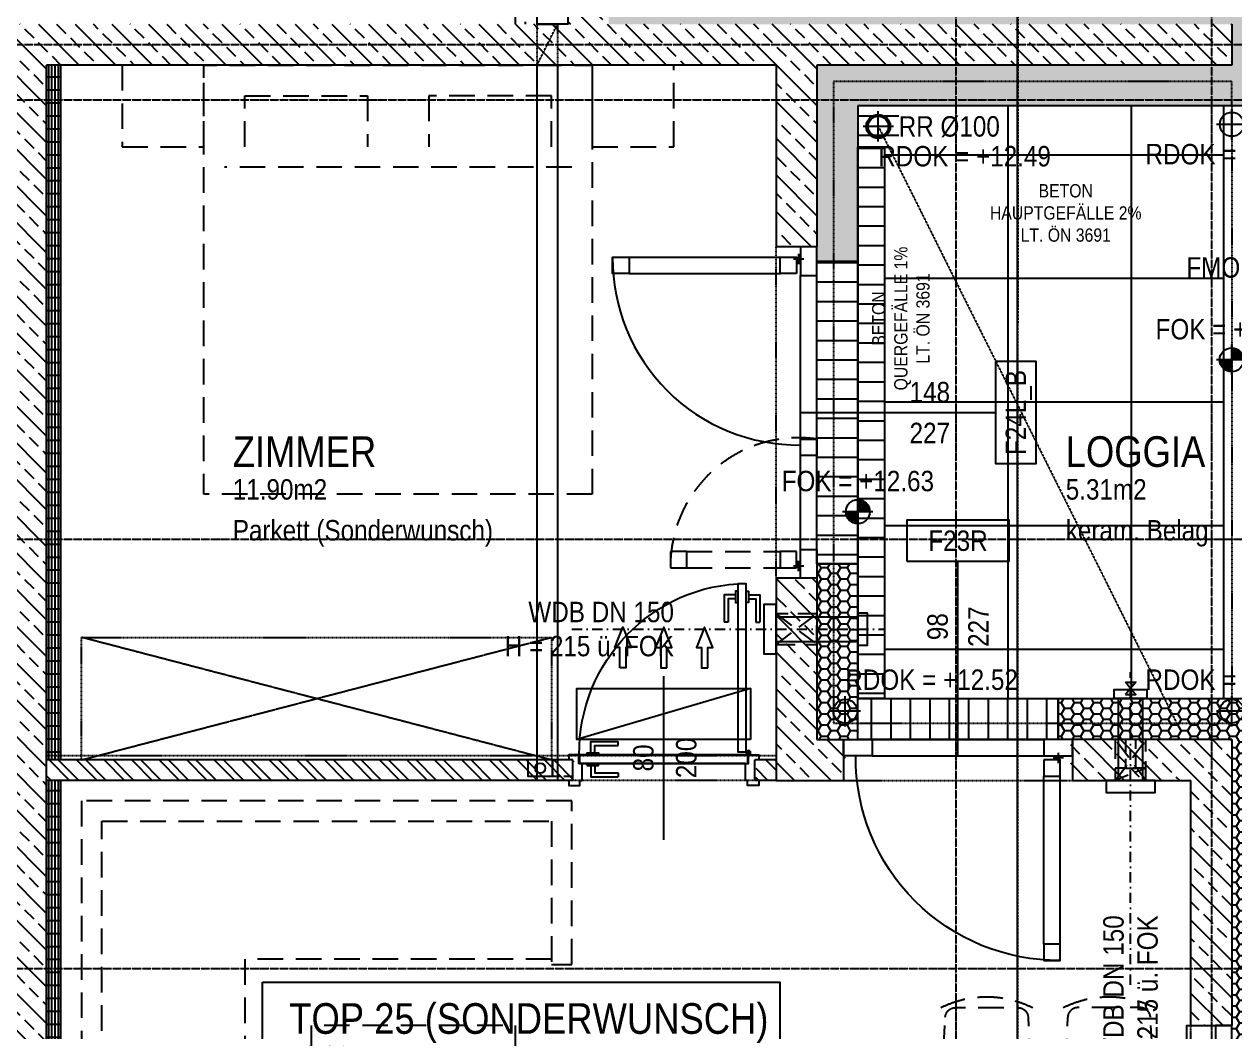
# Model space of a CAD drawing. Header units: millimetres. Extents: x -89828 to -25315, y -35442 to 69272.
# Drawn here: x -34654 to -28730, y 6519 to 11449 of the extents above; entities that cross this region are included whole.
import ezdxf
from ezdxf.enums import TextEntityAlignment as Align

# ---------------------------------------------------------------- set-up
doc = ezdxf.new("R2010")
doc.units = ezdxf.units.MM
doc.linetypes.add('HIDDEN2', pattern=[0.1875, 0.125, -0.0625])
doc.linetypes.add('STRICHPUNKT', pattern=[1, 0.5, -0.25, 0, -0.25])
for name, color, linetype in [('00_HLP---------M0', 6, 'Continuous'), ('01-BFL-G00-L04-M0', 10, 'Continuous'), ('01-HID-G00-L04-ENTWÄSSERUNG', 8, 'HIDDEN2'), ('01-SYM-G00-L04-M0', 8, 'Continuous'), ('01-TXT---------M0', 1, 'Continuous'), ('01-TXT---------PP', 1, 'Continuous'), ('01-TXT-G00-L04-M0', 1, 'Continuous'), ('02-ANS-G00-L04-M0', 8, 'Continuous'), ('02-ANS-G00-L04-Rigol', 8, 'Continuous'), ('02-AXO-G00-L04-M0', 8, 'STRICHPUNKT'), ('02-DIM-G00-L04-ACHSEN', 8, 'Continuous'), ('02-FIL-G00-L04-LILA', 223, 'Continuous'), ('02-FIL-G00-L04-ORANGE', 40, 'Continuous'), ('02-FIL-G00-L04-PLATTENBELAG', 253, 'Continuous'), ('02-FIL-G00-L04-STB', 8, 'Continuous'), ('02-HID-G00-L04-M0', 8, 'HIDDEN2'), ('02-TWA---------M0', 4, 'Continuous'), ('02-TWA-G00-L04-M0', 4, 'Continuous'), ('02-WDA---------M0', 8, 'Continuous'), ('02-WDA-G00-L04-M0', 8, 'Continuous'), ('02-ZWA---------M0', 2, 'Continuous'), ('02-ZWA-G00-L04-M0', 2, 'Continuous'), ('03-ANS-G00-L04-M0', 8, 'Continuous'), ('03-SYM-G00-L04-M0', 8, 'Continuous'), ('04-HLP---------M0', 8, 'HIDDEN2'), ('04-STO---------M0', 1, 'Continuous'), ('04-STO-G00-L04-M0', 1, 'Continuous'), ('04-SYM---------EP', 8, 'Continuous'), ('04-SYM-G00-L04-EP', 8, 'Continuous'), ('04-TXT---------EP', 8, 'Continuous'), ('04-TXT-G00-L04-M0', 8, 'Continuous'), ('04-TXT-G00-L04-POS', 8, 'Continuous'), ('05-STO--------M0', 1, 'Continuous'), ('05-SYM---------M0', 8, 'Continuous'), ('05-SYM--------M0', 8, 'Continuous'), ('05-SYM-G00-L04-M0', 8, 'Continuous'), ('05-TXT---------PP', 8, 'Continuous'), ('05-TXT--------M0', 8, 'Continuous'), ('05-TXT-G00-L04-M0', 8, 'Continuous'), ('07-SAN---------M0', 8, 'Continuous'), ('07-SAN-G00-L04-KLIMA', 8, 'Continuous'), ('07-SAN-G00-L04-M0', 8, 'Continuous'), ('07_MOB-G00-L04-M0', 6, 'HIDDEN2'), ('09-VER-G00-L04-GRUNDSTÜCKSGRENZE', 161, 'Continuous')]:
    doc.layers.add(name, color=color, linetype=linetype)
doc.styles.add('ARIAL', font='arial.ttf', dxfattribs={"width": 0.85})
doc.dimstyles.new('pp chromy&schneider', dxfattribs={"dimscale": 0.005, "dimtxt": 25, "dimasz": 10, "dimexe": 0, "dimexo": 0, "dimgap": 5, "dimtad": 1, "dimdec": 1, "dimlfac": 100, "dimrnd": 0.1, "dimzin": 9, "dimdsep": 46, "dimtxsty": 'ARIAL', "dimblk": 'c&s kote', "dimcen": 0, "dimse1": 1, "dimse2": 1, "dimclrd": 8, "dimclrt": 8, "dimadec": 0, "dimazin": 0, "dimtfac": 0.75, "dimtdec": 1, "dimtix": 1, "dimtmove": 2, "dimatfit": 0, "dimldrblk": 'NONE', "dimfxl": 1, "dimtolj": 1, "dimlwd": -1, "dimarcsym": 0})
pattern_1 = [(135, (-114957.16, -39290.58), (-89.80256, -89.80256), []), (135, (-114957.16, -39200.78), (-89.80256, -89.80256), [63.5, -31.75])]
pattern_2 = [(90, (-114957.161, -39290.578), (-15.875, 4e-13), []), (180, (-114957.16, -39290.58), (-2e-12, -63.5), [])]
pattern_3 = [(180, (42.84, 5709.422), (-47.625, -27.4963), [31.75, -63.5]), (300, (42.84, 5709.422), (47.624994, -27.49631), [31.75, -63.5]), (240, (42.84, 5709.422), (-6e-06, -54.99261), [-63.5, 31.75])]
pattern_4 = [(180, (39517.01, 39037.04), (-4e-08, -95.25), [])]

# ---------------------------------------------------------------- blocks, each defined once
blk = doc.blocks.new('05-TXT')
at = {"layer": '05-TXT--------M0'}
blk.add_line((-0.4, 0), (0.4, 0), dxfattribs=at)
at = {"layer": '05-TXT--------M0', "color": 8, "style": 'ARIAL', "width": 0.85}
blk.add_attdef('BREITE', text='', height=0.1, dxfattribs=at).set_placement((0, 0.05), align=Align.CENTER)
blk.add_attdef('HÖHE', text='', height=0.1, rotation=360, dxfattribs=at).set_placement((0, -0.06), align=Align.TOP_CENTER)
blk = doc.blocks.new('04-TXT')
blk.add_line((0, 0), (0.9529, 0))
at = {"layer": '04-TXT---------EP', "color": 8, "style": 'ARIAL', "width": 0.85}
blk.add_attdef('WIDTH', text='', height=0.1, dxfattribs=at).set_placement((0.6322, 0.05), align=Align.CENTER)
blk.add_attdef('HEIGHT', text='', height=0.1, dxfattribs=at).set_placement((0.6322, -0.05), align=Align.TOP_CENTER)
blk = doc.blocks.new('03-rar')
blk.add_circle((0, 0), 0.05)
at = {"layer": '01-TXT---------M0', "color": 8, "style": 'ARIAL', "width": 0.85}
blk.add_attdef('RR', text='', height=0.1, dxfattribs=at).set_placement((0, 0.1), align=Align.CENTER)
blk = doc.blocks.new('TÜR-80_10er-WAND')
at = {"layer": '00_HLP---------M0'}
for points in [[(-0.3575, 0.027), (-0.3575, 0.083), (-0.2225, 0.083)], [(-0.3375, 0.027), (-0.3375, 0.063), (-0.2225, 0.063)], [(-0.2225, 0.063), (-0.2225, 0.083)], [(0.4, 0.017), (-0.4, 0.017)], [(-0.375, 0.017), (-0.375, 0.027), (-0.32, 0.027), (-0.32, 0.017)], [(-0.375, -0.025), (-0.375, -0.035), (-0.32, -0.035), (-0.32, -0.025)], [(-0.3575, -0.035), (-0.3575, -0.091), (-0.2225, -0.091)], [(-0.3375, -0.035), (-0.3375, -0.071), (-0.2225, -0.071)], [(-0.2225, -0.071), (-0.2225, -0.091)]]:
    blk.add_lwpolyline(points, dxfattribs=at)
blk.add_lwpolyline([(0.4115, -0.025), (-0.4115, -0.025), (-0.4115, -0.025), (-0.4115, 0.017), (0.4115, 0.017)], close=True, dxfattribs=at)
at = {"layer": '02-ZWA---------M0'}
for points in [[(-0.445, 0.1), (-0.445, 0)], [(0.445, 0.1), (0.445, 0)]]:
    blk.add_lwpolyline(points, dxfattribs=at)
at = {"layer": '05-STO--------M0'}
for points in [[(-0.465, 0.1), (-0.465, 0.125), (-0.41, 0.125), (-0.41, 0.1), (-0.4, 0.1), (-0.4, 0.017), (-0.415, 0.017), (-0.415, -0.025), (-0.465, -0.025), (-0.465, 0)], [(0.465, 0.1), (0.465, 0.125), (0.41, 0.125), (0.41, 0.1), (0.4, 0.1), (0.4, 0.017), (0.415, 0.017), (0.415, -0.025), (0.465, -0.025), (0.465, 0)]]:
    blk.add_lwpolyline(points, dxfattribs=at)
at = {"layer": '05-SYM---------M0'}
for points in [[(0.352, -0.8085), (0.296, -0.8085), (0.296, -0.6735)], [(0.316, -0.6735), (0.296, -0.6735)], [(0.352, -0.7885), (0.316, -0.7885), (0.316, -0.6735)], [(0.414, -0.8085), (0.47, -0.8085), (0.47, -0.6735)], [(0.414, -0.7885), (0.45, -0.7885), (0.45, -0.6735)], [(0.45, -0.6735), (0.47, -0.6735)], [(0.362, -0.826), (0.352, -0.826), (0.352, -0.771), (0.362, -0.771)], [(0.404, -0.826), (0.414, -0.826), (0.414, -0.771), (0.404, -0.771)]]:
    blk.add_lwpolyline(points, dxfattribs=at)
at = {"layer": '05-SYM--------M0'}
blk.add_lwpolyline([(0.404, -0.0395), (0.404, -0.8625), (0.404, -0.8625), (0.362, -0.8625), (0.362, -0.0395)], close=True, dxfattribs=at)
for points in [[(0.41, -0.036), (0.42, -0.036)], [(0.415, -0.031), (0.415, -0.041)]]:
    blk.add_lwpolyline(points, dxfattribs=at)
blk.add_circle((0.415, -0.036), 0.01, dxfattribs=at)
blk.add_arc((0.415, -0.036), 0.8282, 176.33088, 266.33088, dxfattribs=at)
blk = doc.blocks.new('01-SQM')
at = {"layer": '01-TXT---------M0', "color": 1, "style": 'ARIAL', "width": 0.85}
blk.add_attdef('ROOM', (0, 0), '', height=0.15, dxfattribs=at)
blk.add_attdef('AREA', text='', height=0.1, dxfattribs=at).set_placement((0, -0.06), align=Align.TOP_LEFT)
at = {"layer": '01-TXT---------PP', "color": 1, "style": 'ARIAL', "width": 0.85}
blk.add_attdef('NR', text='', height=0.15, dxfattribs=at).set_placement((-0.1173, 0), align=Align.RIGHT)
blk.add_attdef('FLOOR', text='', height=0.1, dxfattribs=at).set_placement((0, -0.26), align=Align.TOP_LEFT)
blk = doc.blocks.new('FENSTER_120')
at = {"layer": '02-WDA---------M0'}
for points in [[(-0.06, 0), (-0.06, -0.2)], [(-1.04, 0), (-1.04, -0.2)]]:
    blk.add_lwpolyline(points, dxfattribs=at)
at = {"layer": '04-HLP---------M0', "linetype": 'Continuous'}
for points in [[(-0.13, 1.001), (-0.13, 1.081), (-0.05, 1.081), (-0.05, 1.001)], [(-0.13, 0.1), (-0.13, 0.18), (-0.05, 0.18), (-0.05, 0.1)]]:
    blk.add_lwpolyline(points, close=True, dxfattribs=at)
for points in [[(-0.13, 1.001), (-0.13, 0.18)], [(-0.05, 1.001), (-0.05, 0.18)]]:
    blk.add_lwpolyline(points, dxfattribs=at)
at = {"layer": '04-HLP---------M0'}
for points in [[(-0.034, 0.09), (-0.084, 0.09)], [(-0.059, 0.065), (-0.059, 0.115)]]:
    blk.add_lwpolyline(points, dxfattribs=at)
at = {"layer": '04-HLP---------M0', "linetype": 'Continuous'}
blk.add_arc((-0.059, 0.09), 0.991, 89.53543, 180.51619, dxfattribs=at)
at = {"layer": '04-STO---------M0'}
for points in [[(-1.11, 0), (-0.97, 0), (-0.97, 0.08), (-1.11, 0.08)], [(0.01, 0), (-0.13, 0), (-0.13, 0.08), (0.01, 0.08)]]:
    blk.add_lwpolyline(points, close=True, dxfattribs=at)
at = {"layer": '04-SYM---------EP'}
for p, q in [((-0.97, 0.08), (-0.13, 0.08)), ((-0.97, 0), (-0.13, 0))]:
    blk.add_line(p, q, dxfattribs=at)
blk = doc.blocks.new('Fenster Doppelt 196')
at = {"layer": '02-WDA---------M0'}
for points in [[(-1.55, -0.2), (-1.55, -0.4)], [(-0.07, -0.2), (-0.07, -0.4)]]:
    blk.add_lwpolyline(points, dxfattribs=at)
at = {"layer": '04-HLP---------M0', "linetype": 'Continuous'}
for points in [[(-0.13, 0.72), (-0.13, 0.8), (-0.05, 0.8), (-0.05, 0.72)], [(-0.13, -0.1), (-0.13, -0.02), (-0.05, -0.02), (-0.05, -0.1)]]:
    blk.add_lwpolyline(points, close=True, dxfattribs=at)
for points in [[(-0.13, 0.72), (-0.13, -0.02)], [(-0.05, 0.72), (-0.05, -0.02)]]:
    blk.add_lwpolyline(points, dxfattribs=at)
at = {"layer": '04-HLP---------M0'}
for points in [[(-1.49, 0.4374), (-1.49, 0.5174), (-1.57, 0.5174), (-1.57, 0.4374)], [(-1.49, -0.1), (-1.49, -0.02), (-1.57, -0.02), (-1.57, -0.1)]]:
    blk.add_lwpolyline(points, close=True, dxfattribs=at)
for points in [[(-1.57, 0.4374), (-1.57, -0.02)], [(-1.49, 0.4374), (-1.49, -0.02)], [(-1.586, -0.11), (-1.536, -0.11)], [(-1.561, -0.135), (-1.561, -0.085)], [(-0.034, -0.11), (-0.084, -0.11)], [(-0.059, -0.135), (-0.059, -0.085)]]:
    blk.add_lwpolyline(points, dxfattribs=at)
at = {"layer": '04-HLP---------M0', "linetype": 'Continuous'}
blk.add_arc((-0.059, -0.11), 0.91, 89.53543, 180.51619, dxfattribs=at)
at = {"layer": '04-HLP---------M0'}
blk.add_arc((-1.561, -0.11), 0.6275, 351.75368, 90.82182, dxfattribs=at)
at = {"layer": '04-STO---------M0'}
for points in [[(-1.48, -0.2), (-1.62, -0.2), (-1.62, -0.12), (-1.48, -0.12)], [(-0.94, -0.2), (-1.02, -0.2), (-1.02, -0.12), (-0.94, -0.12)], [(-0.14, -0.2), (0, -0.2), (0, -0.12), (-0.14, -0.12)]]:
    blk.add_lwpolyline(points, close=True, dxfattribs=at)
at = {"layer": '04-SYM---------EP'}
for p, q in [((-1.48, -0.12), (-0.14, -0.12)), ((-1.48, -0.2), (-0.14, -0.2))]:
    blk.add_line(p, q, dxfattribs=at)
blk = doc.blocks.new('01-HK1')
for p, q in [((-0.0005, -0.0742), (-0.0005, 0.0742)), ((0.0737, 0), (-0.0747, 0))]:
    blk.add_line(p, q)
blk.add_circle((-0.0005, 0), 0.0586)
for points in [[(-0.0005, 0.0586), (0.0409, 0.0414), (-0.0005, 0)], [(-0.0005, 0), (0.0581, 0), (0.0409, 0.0414)], [(-0.0591, 0), (-0.0419, -0.0414), (-0.0005, 0)], [(-0.0419, -0.0414), (-0.0005, -0.0586), (-0.0005, 0)]]:
    blk.add_solid(points)
at = {"layer": '01-TXT---------M0', "color": 8, "style": 'ARIAL', "width": 0.85}
blk.add_attdef('HEIGHT', text='', height=0.1, dxfattribs=at).set_placement((0, 0.2), align=Align.TOP_CENTER)
blk = doc.blocks.new('BETT')
for points in [[(0, 0.95), (-0.4, 0.95), (-0.4, 1.35), (0, 1.35)], [(0, -1.35), (-0.4, -1.35), (-0.4, -0.95), (0, -0.95)]]:
    blk.add_lwpolyline(points, close=True)
at = {"flags": 128}
blk.add_lwpolyline([(-2.1, 0.95), (-2.1, -0.95), (0, -0.95), (0, 0.95)], close=True, dxfattribs=at)
for points in [[(-0.5, 0.85), (-0.5, -0.85)], [(-0.4, 0.75), (-0.15, 0.75), (-0.15, 0.15), (-0.4, 0.15)], [(-0.4, -0.75), (-0.15, -0.75), (-0.15, -0.15), (-0.4, -0.15)]]:
    blk.add_lwpolyline(points)
blk = doc.blocks.new('ECKSOFA_SCHMAL')
for points in [[(0.9, 1.7), (0.2, 1.7)], [(0.2, 1.6), (0.2, 1.7)], [(2.4, 0.875), (0.9, 0.875), (0.9, 1.7)]]:
    blk.add_lwpolyline(points)
at = {"flags": 128}
blk.add_lwpolyline([(1.225, 1.2), (1.225, 1.7), (2.225, 1.7), (2.225, 1.2)], close=True, dxfattribs=at)
blk.add_lwpolyline([(0.2, 1.6), (0.2, 1.6), (0.2, 1.6), (0.2, 0.2), (2.4, 0.2), (2.4, 0.9), (2.5, 0.9), (2.5, 0.1), (0.1, 0.1), (0.1, 1.6)], close=True)
blk = doc.blocks.new('möbel_tisch')
at = {"flags": 128}
for points in [[(0.0979, 0.856, -0.39805), (0.1479, 0.9032), (0.4533, 0.9032, -0.39805), (0.5032, 0.856), (0.5226, 0.506, -0.430564), (0.4727, 0.4532), (0.1284, 0.4532, -0.430564), (0.0785, 0.506)], [(1.1021, 0.856, 0.39805), (1.0521, 0.9032), (0.7467, 0.9032, 0.39805), (0.6968, 0.856), (0.6774, 0.506, 0.430564), (0.7273, 0.4532), (1.0716, 0.4532, 0.430564), (1.1215, 0.506)], [(0.0979, -0.856, 0.39805), (0.1479, -0.9032), (0.4533, -0.9032, 0.39805), (0.5032, -0.856), (0.5226, -0.506, 0.430564), (0.4727, -0.4532), (0.1284, -0.4532, 0.430564), (0.0785, -0.506)], [(1.1021, -0.856, -0.39805), (1.0521, -0.9032), (0.7467, -0.9032, -0.39805), (0.6968, -0.856), (0.6774, -0.506, -0.430564), (0.7273, -0.4532), (1.0716, -0.4532, -0.430564), (1.1215, -0.506)]]:
    blk.add_lwpolyline(points, format="xyb", close=True, dxfattribs=at)
blk.add_lwpolyline([(1.2, 0.4), (0, 0.4), (0, -0.4), (1.2, -0.4)], close=True)
for centre, start, end in [((0.3006, 0.4532), 63.43495, 116.56505), ((0.8994, 0.4532), 63.43495, 116.56505), ((0.3006, -0.4532), 243.43495, 296.56505), ((0.8994, -0.4532), 243.43495, 296.56505)]:
    blk.add_arc(centre, 0.5031, start, end)
blk = doc.blocks.new('WANDLÜFER')
at = {"layer": '02-TWA---------M0', "linetype": 'HIDDEN2', "ltscale": 0.75}
for points in [[(0.075, 0), (0.075, -0.2), (-0.075, -0.2), (-0.075, 0), (0.075, 0)], [(-0.075, 0), (0.075, -0.2)], [(0.075, 0), (-0.075, -0.2)]]:
    blk.add_lwpolyline(points, dxfattribs=at)
at = {"layer": '07-SAN---------M0', "linetype": 'STRICHPUNKT', "ltscale": 0.1}
blk.add_lwpolyline([(0, 1), (0, -0.53)], dxfattribs=at)
at = {"layer": '07-SAN---------M0'}
for points in [[(0, 0), (-0.12, 0), (-0.12, 0.06), (0.12, 0.06), (0.12, 0)], [(0.08, -0.4), (-0.08, -0.4), (-0.08, -0.445), (0.08, -0.445)]]:
    blk.add_lwpolyline(points, close=True, dxfattribs=at)
for points in [[(-0.06, 0), (-0.06, -0.4)], [(0.06, 0), (0.06, -0.4)]]:
    blk.add_lwpolyline(points, dxfattribs=at)
blk = doc.blocks.new('c&s kote')
at = {"color": 8}
for p, q in [((0, -2), (0, 2)), ((0, 2), (0, -2)), ((-2, 0), (2, 0)), ((2, 0), (-2, 0))]:
    blk.add_line(p, q, dxfattribs=at)
blk.add_circle((0, 0), 0.5, dxfattribs=at)
blk = doc.blocks.new('*D357')
at = {"layer": '02-DIM-G00-L04-ACHSEN', "color": 8, "transparency": 16777216}
blk.add_arc((-28844.5, 20569.4), 378.3, 0.00757, 89.99243, dxfattribs=at)
at = {"layer": 'Defpoints', "color": 0, "transparency": 16777216}
for p in [(-28844.5, 23033.1), (-28517, 20758.5), (-60133.8, 20569.4), (-26444.5, 20569.4), (-28844.5, -11894.3)]:
    blk.add_point(p, dxfattribs=at)
at = {"layer": '02-DIM-G00-L04-ACHSEN', "color": 8, "transparency": 16777216, "xscale": 0.05, "yscale": 0.05, "zscale": 0.05}
for p, rotation in [((-28844.5, 20947.7), 179.9962131424511), ((-28466.3, 20569.4), 270.0037868588788)]:
    blk.add_blockref('c&s kote', p, dxfattribs=dict(at, rotation=rotation))
at = {"layer": '02-DIM-G00-L04-ACHSEN', "color": 8, "transparency": 16777216, "insert": (-28577, 20836.9), "char_height": 0.125, "attachment_point": 5, "rotation": 315, "style": 'ARIAL'}
blk.add_mtext('\\A1;90.00°', dxfattribs=at)
blk = doc.blocks.new('_None')
blk = doc.blocks.new('*D394')
at = {"layer": '02-DIM-G00-L04-ACHSEN', "color": 8, "transparency": 16777216}
blk.add_arc((-57014.5, -8823.9), 946.5, 179.31551, 269.99697, dxfattribs=at)
at = {"layer": 'Defpoints', "color": 0, "transparency": 16777216}
for p in [(-57014.5, 23033.1), (-60057.2, -8787.4), (-26444.5, -9190.8), (-57838, -9290.6), (-57014.5, -11894.3)]:
    blk.add_point(p, dxfattribs=at)
at = {"layer": '02-DIM-G00-L04-ACHSEN', "color": 8, "transparency": 16777216, "xscale": 0.05, "yscale": 0.05, "zscale": 0.05}
for p, rotation in [((-57961, -8812.6), 89.31399696882043), ((-57014.5, -9770.4), 359.9984866771429)]:
    blk.add_blockref('c&s kote', p, dxfattribs=dict(at, rotation=rotation))
at = {"layer": '02-DIM-G00-L04-ACHSEN', "color": 8, "transparency": 16777216, "insert": (-57687.8, -9489.1), "char_height": 0.125, "attachment_point": 5, "rotation": 314.65624, "style": 'ARIAL'}
blk.add_mtext('\\A1;90.69°', dxfattribs=at)
blk = doc.blocks.new('*D395')
at = {"layer": '02-DIM-G00-L04-ACHSEN', "color": 8, "transparency": 16777216}
blk.add_arc((-28844.5, -9162), 916.3, 270.00313, 359.30936, dxfattribs=at)
at = {"layer": 'Defpoints', "color": 0, "transparency": 16777216}
for p in [(-28844.5, 23033.1), (-60057.2, -8787.4), (-26444.5, -9190.8), (-28389.6, -9957.3), (-28844.5, -11894.3)]:
    blk.add_point(p, dxfattribs=at)
at = {"layer": '02-DIM-G00-L04-ACHSEN', "color": 8, "transparency": 16777216, "xscale": 0.05, "yscale": 0.05, "zscale": 0.05}
for p, rotation in [((-27928.3, -9173), 89.31092035926187), ((-28844.5, -10078.2), 180.001563286988)]:
    blk.add_blockref('c&s kote', p, dxfattribs=dict(at, rotation=rotation))
at = {"layer": '02-DIM-G00-L04-ACHSEN', "color": 8, "transparency": 16777216, "insert": (-28200.6, -9813.7), "char_height": 0.125, "attachment_point": 5, "rotation": 44.65624, "style": 'ARIAL'}
blk.add_mtext('\\A1;89.31°', dxfattribs=at)
blk = doc.blocks.new('türachse&qualität')
at = {"layer": '05-SYM---------M0'}
blk.add_line((-0.4, 0), (-0.4, 0), dxfattribs=at)
at = {"layer": '05-TXT---------PP'}
blk.add_lwpolyline([(-0.5, -0.25), (-0.5, 0.25), (-0.7, 0.25), (-0.7, -0.25)], close=True, dxfattribs=at)
at = {"layer": '05-TXT---------PP', "color": 8, "style": 'ARIAL', "text_generation_flag": 6, "width": 0.85}
blk.add_attdef('POS.NR.', text='', height=0.1, rotation=270, dxfattribs=at).set_placement((-0.6529, -0.0112), align=Align.TOP_CENTER)
blk = doc.blocks.new('01-HK2')
for p, q in [((0, -0.098), (0, 0.098)), ((0.098, 0), (-0.098, 0))]:
    blk.add_line(p, q)
blk.add_circle((0, 0), 0.0773)
at = {"layer": '01-TXT---------M0', "color": 8, "style": 'ARIAL', "width": 0.85}
blk.add_attdef('HEIGHT', text='', height=0.1, rotation=360, dxfattribs=at).set_placement((0, 0.132), align=Align.BOTTOM_CENTER)
blk = doc.blocks.new('07_Kemper-ventil')
at = {"layer": '02-TWA---------M0', "linetype": 'HIDDEN2', "ltscale": 0.5}
for points in [[(-0.075, 0), (-0.075, -0.06), (0.075, -0.06), (0.075, 0), (-0.075, 0)], [(-0.025, -0.06), (-0.025, -0.2), (0.025, -0.2), (0.025, -0.06)]]:
    blk.add_lwpolyline(points, close=True, dxfattribs=at)
blk.add_lwpolyline([(-0.075, -0.06), (0.075, 0)], dxfattribs=at)
at = {"layer": '07-SAN---------M0', "linetype": 'STRICHPUNKT', "ltscale": 0.1}
blk.add_lwpolyline([(0, 0), (0, -0.48)], dxfattribs=at)
at = {"layer": '07-SAN---------M0'}
for points in [[(0.025, -0.42), (-0.025, -0.42), (0, -0.45), (0.025, -0.42)], [(0.025, -0.48), (-0.025, -0.48), (0, -0.45), (0.025, -0.48)]]:
    blk.add_lwpolyline(points, close=True, dxfattribs=at)
blk = doc.blocks.new('KLIMAGERÄT')
for points in [[(-0.425, 0), (0.425, 0), (0.425, -0.25), (-0.425, -0.25), (-0.425, 0)], [(-0.215, -0.35), (-0.215, -0.45), (-0.24, -0.45), (-0.2, -0.55), (-0.2, -0.55), (-0.16, -0.45), (-0.185, -0.45), (-0.185, -0.35), (-0.215, -0.35)], [(-0.015, -0.35), (-0.015, -0.45), (-0.04, -0.45), (0, -0.55), (0, -0.55), (0.04, -0.45), (0.015, -0.45), (0.015, -0.35), (-0.015, -0.35)], [(0.215, -0.35), (0.215, -0.45), (0.24, -0.45), (0.2, -0.55), (0.2, -0.55), (0.16, -0.45), (0.185, -0.45), (0.185, -0.35), (0.215, -0.35)]]:
    blk.add_lwpolyline(points, close=True)
blk.add_lwpolyline([(-0.425, -0.25), (0.425, 0)])
blk = doc.blocks.new('07_Klimasifon')
at = {"layer": '00_HLP---------M0', "linetype": 'HIDDEN2', "ltscale": 0.3}
blk.add_lwpolyline([(0, -0.1), (0.08, -0.1), (0.08, 0), (0, 0)], close=True, dxfattribs=at)
at = {"layer": '07-SAN---------M0'}
blk.add_lwpolyline([(0, -0.22), (0.08, -0.22), (0.08, -0.1), (0, -0.1)], close=True, dxfattribs=at)
blk.add_circle((0.04, -0.16), 0.025, dxfattribs=at)

msp = doc.modelspace()

# ---------------------------------------------------------------- hatches: boundary and pattern name
at = {"layer": '02-ANS-G00-L04-Rigol', "true_color": 0x636466}
h = msp.add_hatch(dxfattribs=at)
h.set_pattern_fill('ANSI31', color=251, scale=30, angle=422.04654128, style=0)
h.set_pattern_definition([(360, (-114957.16, -39290.58), (2e-12, 95.25), [])])
h.paths.add_polyline_path([(-30574.5294, 11049.4223), (-30574.5294, 10849.4223), (-30374.5294, 10849.4223), (-30374.5294, 11049.4223)])
h = msp.add_hatch(dxfattribs=at)
h.set_pattern_fill('ANSI31', color=251, scale=30, angle=422.33899193, style=0)
h.set_pattern_definition(pattern_4)
h.paths.add_polyline_path([(-30444.5294, 8149.4223), (-30574.5294, 8149.4223), (-30574.5294, 10849.4223), (-30444.5294, 10849.4223)])
h = msp.add_hatch(dxfattribs=at)
h.set_pattern_fill('ANSI31', color=251, scale=30, angle=422.33899193, style=0)
h.set_pattern_definition(pattern_4)
h.paths.add_polyline_path([(-30444.5294, 8149.4223), (-30574.5294, 8149.4223), (-30574.5294, 10849.4223), (-30444.5294, 10849.4223)])
h = msp.add_hatch(dxfattribs=at)
h.set_pattern_fill('ANSI31', color=251, scale=30, angle=422.33899193, style=0)
h.set_pattern_definition([(180, (39317.01, 38287.04), (-4e-08, -95.25), [])])
h.paths.add_polyline_path([(-30574.5294, 8809.4223), (-30774.5294, 8809.4223), (-30774.5294, 10289.4223), (-30574.5294, 10289.4223)])
h = msp.add_hatch(dxfattribs=at)
h.set_pattern_fill('ANSI31', color=251, scale=30, angle=512.33899193, style=0)
h.set_pattern_definition([(270, (-59082.15, 78040.96), (95.25, -4e-08), [])])
h.paths.add_polyline_path([(-29594.5294, 8149.4223), (-29594.5294, 7949.4223), (-30574.5294, 7949.4223), (-30574.5294, 8149.4223)])
at = {"layer": '02-FIL-G00-L04-LILA', "true_color": 0x636466}
h = msp.add_hatch(dxfattribs=at)
h.set_pattern_fill('HONEY', color=251, scale=10, angle=107.04654128, style=0)
h.set_pattern_definition([(90, (42.84, 5709.422), (-27.4963, 47.625), [31.75, -63.5]), (210, (42.84, 5709.422), (-27.49631, -47.624994), [31.75, -63.5]), (150, (42.84, 5709.422), (-54.99261, 6e-06), [-63.5, 31.75])])
h.paths.add_polyline_path([(-31394.5294, 11649.4223), (-31394.5294, 11649.3754), (-31594.5294, 11649.4223), (-31594.5294, 12709.4223), (-31794.5294, 12709.4223), (-31794.5294, 12639.4223), (-31794.5294, 11449.4223), (-28744.5294, 11449.4223), (-28744.5294, 11249.4223), (-30774.5294, 11249.4223), (-30774.5294, 10359.4223), (-30774.5294, 10289.4223), (-30574.5294, 10289.4223), (-30574.5294, 11049.4223), (-30444.5294, 11049.4223), (-28544.5294, 11049.4223), (-28544.5294, 11649.4223)])
h = msp.add_hatch(dxfattribs=at)
h.set_pattern_fill('HONEY', color=251, scale=10, angle=197.04654128, style=0)
h.set_pattern_definition(pattern_3)
h.paths.add_polyline_path([(-30774.5294, 8809.4223), (-30774.5294, 8739.4223), (-30774.5294, 7949.4223), (-30644.5294, 7949.4223), (-30574.5294, 7949.4223), (-30574.5294, 8149.4223), (-30574.5294, 8809.4223)])
h = msp.add_hatch(dxfattribs=at)
h.set_pattern_fill('HONEY', color=251, scale=10, angle=197.04654128, style=0)
h.set_pattern_definition(pattern_3)
h.paths.add_polyline_path([(-29594.5294, 8149.4223), (-29594.5294, 7949.4223), (-29524.5294, 7949.4223), (-28744.5294, 7949.4223), (-28744.5294, 6549.4223), (-28744.5294, 6479.4223), (-28544.5294, 6479.4223), (-28544.5294, 8149.4223)])
at = {"layer": '02-FIL-G00-L04-ORANGE', "true_color": 0x636466}
h = msp.add_hatch(dxfattribs=at)
h.set_pattern_fill('CROSS', color=251, scale=10, angle=107.04654128, style=0)
h.set_pattern_definition([(360, (-114957.16, -39290.58), (63.5, 63.5), [31.75, -95.25]), (90, (-114941.286, -39306.45), (-63.5, 63.5), [31.75, -95.25])])
h.paths.add_polyline_path([(-31994.5294, 11674.4223), (-32219.5294, 11674.4223), (-32219.5294, 11449.4223), (-32144.5294, 11449.4223), (-32144.5294, 11599.4223), (-31994.5294, 11599.4223)])
h = msp.add_hatch(dxfattribs=at)
h.set_pattern_fill('GRATE', color=251, scale=20, angle=197.04654128, style=0)
h.set_pattern_definition(pattern_2)
h.paths.add_polyline_path([(-34474.5294, 11249.4223), (-34544.5294, 11249.4223), (-34544.5294, 7849.4223), (-34474.5294, 7849.4223)])
h = msp.add_hatch(dxfattribs=at)
h.set_pattern_fill('ANSI32', color=251, scale=10, angle=197.04654128, style=0)
h.set_pattern_definition([(135, (-114957.16, -39290.58), (-67.35192, -67.35192), []), (135, (-114957.16, -39245.68), (-67.35192, -67.35192), [])])
h.paths.add_polyline_path([(-34544.5294, 7849.4223), (-34544.5294, 7749.4223), (-31964.5294, 7749.4223), (-31964.5294, 7849.4223)])
h = msp.add_hatch(dxfattribs=at)
h.set_pattern_fill('ANSI32', color=251, scale=10, angle=197.04654128, style=0)
h.set_pattern_definition([(135, (-114952.16, -39290.58), (-67.35192, -67.35192), []), (135, (-114952.16, -39245.68), (-67.35192, -67.35192), [])])
h.paths.add_polyline_path([(-30974.5294, 7749.4223), (-30974.5294, 7849.4223), (-31074.5294, 7849.4223), (-31074.5294, 7749.4223)])
h = msp.add_hatch(dxfattribs=at)
h.set_pattern_fill('GRATE', color=251, scale=20, angle=197.04654128, style=0)
h.set_pattern_definition(pattern_2)
h.paths.add_polyline_path([(-34474.5294, 7749.4223), (-34544.5294, 7749.4223), (-34544.5294, 4244.4223), (-34474.5294, 4244.4223)])
at = {"layer": '02-FIL-G00-L04-STB', "true_color": 0x636466}
h = msp.add_hatch(dxfattribs=at)
h.set_pattern_fill('ANSI33', color=251, scale=20, angle=197.04654128, style=0)
h.set_pattern_definition(pattern_1)
h.paths.add_polyline_path([(-34544.5294, 11249.4223), (-30974.5294, 11249.4223), (-30974.5294, 10359.4223), (-30774.5294, 10359.4223), (-30774.5294, 11249.4223), (-28744.5294, 11249.4223), (-28744.5294, 11449.4223), (-31794.5294, 11449.4223), (-31794.5294, 12649.4223), (-31994.5294, 12649.4223), (-31994.5294, 11449.4223), (-34794.5294, 11449.4223), (-34794.5294, 11369.4223), (-34794.5294, 11249.4223), (-34744.5294, 11249.4223), (-34744.5294, 4074.4223), (-34544.5294, 4074.4223)])
h = msp.add_hatch(dxfattribs=at)
h.set_pattern_fill('ANSI33', color=251, scale=20, angle=197.04654128, style=0)
h.set_pattern_definition(pattern_1)
h.paths.add_polyline_path([(-30774.5294, 8739.4223), (-30974.5294, 8739.4223), (-30974.5294, 7749.4223), (-30634.5294, 7749.4223), (-30634.5294, 7949.4223), (-30774.5294, 7949.4223)])
h = msp.add_hatch(dxfattribs=at)
h.set_pattern_fill('ANSI33', color=251, scale=20, angle=197.04654128, style=0)
h.set_pattern_definition(pattern_1)
h.paths.add_polyline_path([(-28744.5294, 7949.4223), (-29534.5294, 7949.4223), (-29534.5294, 7749.4223), (-28944.5294, 7749.4223), (-28944.5294, 6549.4223), (-28744.5294, 6549.4223)])

# ---------------------------------------------------------------- linework, layer by layer
at = {"layer": '01-BFL-G00-L04-M0', "color": 251, "linetype": 'HIDDEN2', "ltscale": 3, "true_color": 0x636466}
msp.add_lwpolyline([(-29494.2214, 54209.7417), (-29604.2077, 39059.9215), (-29791.1835, 21069.9026), (-29794.5334, -9443.9018), (-29787.122, -15508.9929)], dxfattribs=at)
at = {"layer": '01-HID-G00-L04-ENTWÄSSERUNG', "color": 251, "true_color": 0x636466}
msp.add_lwpolyline([(-30474.5294, 10949.4223), (-29009.5294, 8019.4223)], dxfattribs=at)
for points in [[(-29357.1609, 10309.4223, 0, 0, 0), (-29607.1609, 10309.4223, 50, 0, 0), (-29757.1609, 10309.4223, 0, 0, 0)], [(-30147.366, 9809.4223, 0, 0, 0), (-30147.366, 10059.4223, 50, 0, 0), (-30147.366, 10209.4223, 0, 0, 0)]]:
    msp.add_lwpolyline(points, format="xyseb", dxfattribs=at)
at = {"layer": '01-TXT-G00-L04-M0', "color": 251, "true_color": 0x636466}
msp.add_lwpolyline([(-33487.5964, 6761.8783), (-30957.1609, 6761.8783), (-30957.1609, 6283.4232), (-33487.5964, 6283.4232)], close=True, dxfattribs=at)
at = {"layer": '02-ANS-G00-L04-M0', "color": 251, "true_color": 0x636466}
for points in [[(-28784.5294, 11049.4223), (-28784.5294, 8149.4223)], [(-28944.5294, 1519.4223), (-28964.5294, 1519.4223), (-28964.5294, 6549.4223), (-28944.5294, 6549.4223)]]:
    msp.add_lwpolyline(points, dxfattribs=at)
at = {"layer": '02-ANS-G00-L04-Rigol', "color": 251, "true_color": 0x636466}
for points in [[(-30444.5294, 8149.4223), (-30574.5294, 8149.4223), (-30574.5294, 10849.4223), (-30444.5294, 10849.4223)], [(-30444.5294, 8149.4223), (-30574.5294, 8149.4223), (-30574.5294, 10849.4223), (-30444.5294, 10849.4223)], [(-30574.5294, 8809.4223), (-30774.5294, 8809.4223), (-30774.5294, 10289.4223), (-30574.5294, 10289.4223)], [(-29594.5294, 8149.4223), (-29594.5294, 7949.4223), (-30574.5294, 7949.4223), (-30574.5294, 8149.4223)]]:
    msp.add_lwpolyline(points, close=True, dxfattribs=at)
at = {"layer": '02-AXO-G00-L04-M0', "color": 251, "true_color": 0x636466}
for points in [[(-30094.531, 23033.1204), (-30094.531, -11894.3214)], [(-28844.5294, 23033.1204), (-28844.5294, -11894.3214)], [(-60057.1609, 11349.4223), (-26444.5294, 11349.4223)], [(-60057.1609, 11079.4223), (-26444.5294, 11079.4223)], [(-60057.1609, 8929.4223), (-26444.5294, 8929.4223)], [(-60057.1609, 6829.4223), (-26444.5294, 6829.4223)]]:
    msp.add_lwpolyline(points, dxfattribs=at)
at = {"layer": '02-FIL-G00-L04-PLATTENBELAG', "color": 251, "true_color": 0x636466}
for points in [[(-29839.5294, 8149.4223), (-29839.5294, 11049.4223)], [(-29234.5294, 8149.4223), (-29234.5294, 11049.4223)], [(-28784.5294, 10809.4223), (-30444.5294, 10809.4223)], [(-28784.5294, 10204.4223), (-30444.5294, 10204.4223)], [(-28784.5294, 9599.4223), (-30444.5294, 9599.4223)], [(-28784.5294, 8994.4223), (-30444.5294, 8994.4223)], [(-28784.5294, 8389.4223), (-30444.5294, 8389.4223)]]:
    msp.add_lwpolyline(points, dxfattribs=at)
at = {"layer": '02-HID-G00-L04-M0', "color": 251, "true_color": 0x636466}
msp.add_line((-32144.5294, 11249.4223), (-32044.5294, 11449.4223), dxfattribs=at)
msp.add_lwpolyline([(-32144.5294, 11449.4223), (-32044.5294, 11449.4223), (-32044.5294, 11249.4223), (-32144.5294, 11249.4223)], close=True, dxfattribs=at)
for points in [[(-28744.5294, 11049.4223), (-28744.5294, 11169.4223), (-30694.5294, 11169.4223), (-30694.5294, 11169.4223), (-30694.5294, 8029.4223), (-30694.5294, 8029.4223), (-28744.5294, 8029.4223), (-28744.5294, 8149.4223)], [(-28744.5294, 11049.4223), (-28744.5294, 8149.4223)], [(-30974.5294, 8739.4223), (-30974.5294, 10359.4223)], [(-30574.5294, 10289.4223), (-30574.5294, 8809.4223)], [(-30574.5294, 8149.4223), (-29594.5294, 8149.4223)], [(-30974.5294, 7869.4223), (-34544.5294, 7869.4223)], [(-30974.5294, 7749.4223), (-34544.5294, 7749.4223)], [(-30644.5294, 7749.4223), (-29524.5294, 7749.4223)], [(-28944.5294, 1519.4223), (-28944.5294, 6549.4223)]]:
    msp.add_lwpolyline(points, dxfattribs=at)
at = {"layer": '02-TWA-G00-L04-M0', "color": 251, "true_color": 0x636466}
for p, q in [((-34544.5294, 4019.4223), (-34544.5294, 11249.4223)), ((-30974.5294, 11249.4223), (-34544.5294, 11249.4223)), ((-30974.5294, 11249.4223), (-30974.5294, 10359.4223)), ((-28744.5294, 11249.4223), (-30774.5294, 11249.4223)), ((-30774.5294, 11249.4223), (-30774.5294, 10359.4223)), ((-30974.5294, 8739.4223), (-30974.5294, 7749.4223)), ((-30774.5294, 8739.4223), (-30774.5294, 7949.4223)), ((-30774.5294, 7949.4223), (-30644.5294, 7949.4223)), ((-30974.5294, 7749.4223), (-30644.5294, 7749.4223))]:
    msp.add_line(p, q, dxfattribs=at)
for points in [[(-28744.5294, 11449.4223), (-28744.5294, 11249.4223)], [(-28744.5294, 11449.4223), (-28744.5294, 11249.4223)], [(-30774.5294, 10359.4223), (-30974.5294, 10359.4223)], [(-30774.5294, 8739.4223), (-30974.5294, 8739.4223)], [(-30644.5294, 7949.4223), (-30644.5294, 7749.4223)], [(-28744.5294, 7949.4223), (-29524.5294, 7949.4223), (-29524.5294, 7749.4223), (-28944.5294, 7749.4223)], [(-28744.5294, 7949.4223), (-28744.5294, 6549.4223)], [(-28944.5294, 6549.4223), (-28944.5294, 7749.4223)], [(-28944.5294, 6549.4223), (-28744.5294, 6549.4223)]]:
    msp.add_lwpolyline(points, dxfattribs=at)
at = {"layer": '02-WDA-G00-L04-M0', "color": 251, "true_color": 0x636466}
for p, q in [((-30574.5294, 11049.4223), (-30574.5294, 10289.4223)), ((-28544.5294, 11049.4223), (-30574.5294, 11049.4223)), ((-30574.5294, 8809.4223), (-30574.5294, 8149.4223)), ((-29594.5294, 8149.4223), (-28544.5294, 8149.4223))]:
    msp.add_line(p, q, dxfattribs=at)
at = {"layer": '02-ZWA-G00-L04-M0', "color": 251, "true_color": 0x636466}
for p, q in [((-34474.5294, 7849.4223), (-34474.5294, 11249.4223)), ((-31969.5294, 7849.4223), (-34544.5294, 7849.4223)), ((-30974.5294, 7849.4223), (-31079.5294, 7849.4223)), ((-31969.5294, 7749.4223), (-34544.5294, 7749.4223)), ((-34474.5294, 4244.4223), (-34474.5294, 7749.4223)), ((-30974.5294, 7749.4223), (-31079.5294, 7749.4223))]:
    msp.add_line(p, q, dxfattribs=at)
msp.add_lwpolyline([(-32249.5294, 11449.4223), (-32249.5294, 11704.4223), (-31994.5294, 11704.4223)], dxfattribs=at)
at = {"layer": '03-ANS-G00-L04-M0', "color": 251, "true_color": 0x636466}
for points in [[(-32144.5294, 11599.4223), (-31994.5294, 11599.4223), (-31994.5294, 11449.4223), (-32144.5294, 11449.4223)], [(-32144.5294, 11249.4223), (-32044.5294, 11249.4223), (-32044.5294, 7749.4223), (-32144.5294, 7749.4223)]]:
    msp.add_lwpolyline(points, close=True, dxfattribs=at)
at = {"layer": '04-STO-G00-L04-M0', "color": 251, "true_color": 0x636466}
msp.add_lwpolyline([(-28744.5294, 6439.4223), (-28744.5294, 6549.4223), (-28824.5294, 6549.4223), (-28824.5294, 6439.4223)], close=True, dxfattribs=at)
at = {"layer": '07_MOB-G00-L04-M0', "color": 251, "true_color": 0x636466}
msp.add_lwpolyline([(-34374.5294, 7849.6706), (-34374.5294, 8449.4223), (-32074.5294, 8449.4223), (-32074.5294, 7849.4223)], close=True, dxfattribs=at)
for points in [[(-32074.5294, 7849.4223), (-34374.5294, 8449.4223)], [(-34374.5294, 7849.6706), (-32074.5294, 8449.4223)]]:
    msp.add_lwpolyline(points, dxfattribs=at)
at = {"layer": '09-VER-G00-L04-GRUNDSTÜCKSGRENZE', "color": 251, "true_color": 0x636466}
msp.add_lwpolyline([(-29794.5334, -9443.9018), (-40957.6036, -9316.6054), (-57452.7981, -9113.1801), (-57360.3311, 20830.8382), (-84278.385, 20779.7671), (-84408.3801, 20780.4306), (-84325.8559, 36948.1189), (-84316.0948, 38860.4555), (-69322.3224, 38976.651), (-46959.5657, 39032.1927), (-47077.253, 20849.6952), (-46943.0344, 20850.6028), (-29794.5355, 20883.1383)], close=True, dxfattribs=at)

# ---------------------------------------------------------------- block references
at = {"layer": '01-SYM-G00-L04-M0', "color": 251, "true_color": 0x636466}
ref = msp.add_blockref('01-HK2', (-30474.5294, 10949.4223), dxfattribs=dict(at, xscale=757.5757580343633, yscale=757.5757580735275, zscale=757.5757580681659, rotation=1.76075916e-08))
ref.add_attrib('HEIGHT', 'RDOK = +12.49', dxfattribs={"layer": '01-TXT---------M0', "color": 8, "height": 100, "rotation": 0.00000001, "style": 'ARIAL', "width": 0.85}).set_placement((-30474.5294, 10723.641), align=Align.BOTTOM_LEFT)
ref = msp.add_blockref('01-HK2', (-28744.5294, 10959.4223), dxfattribs=dict(at, xscale=757.5757580343633, yscale=757.5757580735275, zscale=757.5757580681659, rotation=1.76075916e-08))
ref.add_attrib('HEIGHT', 'RDOK = +12.53', dxfattribs={"layer": '01-TXT---------M0', "color": 8, "height": 100, "rotation": 0.00000001, "style": 'ARIAL', "width": 0.85}).set_placement((-28744.5294, 10733.641), align=Align.BOTTOM_CENTER)
at = {"layer": '01-SYM-G00-L04-M0', "color": 251, "true_color": 0x636466, "xscale": 999.9999999999995, "yscale": 999.9999999999995, "zscale": 999.9999999999995, "rotation": 4.12754519845e-05}
for p, values in [((-28544.5294, 10109.4223), {'HEIGHT': 'FMOK = +13.53'}), ((-28744.5294, 9807.2908), {'HEIGHT': 'FOK = +12.67'}), ((-30574.5294, 9064.3211), {'HEIGHT': 'FOK = +12.63'})]:
    msp.add_blockref('01-HK1', p, dxfattribs=at).add_auto_attribs(values)
at = {"layer": '01-SYM-G00-L04-M0', "color": 251, "true_color": 0x636466}
ref = msp.add_blockref('01-HK2', (-30635.9356, 8088.0052), dxfattribs=dict(at, xscale=757.5757580343633, yscale=757.5757580735275, zscale=757.5757580681659, rotation=1.76075916e-08))
ref.add_attrib('HEIGHT', 'RDOK = +12.52', dxfattribs={"layer": '01-TXT---------M0', "color": 8, "height": 100, "rotation": 0.00000001, "style": 'ARIAL', "width": 0.85}).set_placement((-30635.9356, 8162.224), align=Align.BOTTOM_LEFT)
ref = msp.add_blockref('01-HK2', (-28744.5294, 8088.016), dxfattribs=dict(at, xscale=757.5757580343633, yscale=757.5757580735275, zscale=757.5757580681659, rotation=1.76075916e-08))
ref.add_attrib('HEIGHT', 'RDOK = +12.53', dxfattribs={"layer": '01-TXT---------M0', "color": 8, "height": 100, "rotation": 0.00000001, "style": 'ARIAL', "width": 0.85}).set_placement((-28744.5294, 8162.2348), align=Align.BOTTOM_CENTER)
at = {"layer": '01-TXT-G00-L04-M0', "color": 251, "true_color": 0x636466, "xscale": 999.9999999999995, "yscale": 999.9999999999995, "zscale": 999.9999999999995}
for p, rotation, values in [((-33633.7177, 9283.3715), 359.9999999924947, {'ROOM': 'ZIMMER', 'AREA': '11.90m2', 'FLOOR': 'Parkett (Sonderwunsch)'}), ((-29557.1609, 9283.3715), 359.9999999949959, {'ROOM': 'LOGGIA', 'AREA': '5.31m2', 'FLOOR': 'keram. Belag'}), ((-33357.1609, 6509.4223), 359.9999999949959, {'ROOM': 'TOP 25 (SONDERWUNSCH)', 'AREA': '50.30 m²'})]:
    msp.add_blockref('01-SQM', p, dxfattribs=dict(at, rotation=rotation)).add_auto_attribs(values)
at = {"layer": '03-SYM-G00-L04-M0', "color": 251, "true_color": 0x636466}
ref = msp.add_blockref('03-rar', (-30474.5294, 10949.4223), dxfattribs=dict(at, xscale=999.9999999999995, yscale=999.9999999999995, zscale=999.9999999999995, rotation=359.9999999999984))
ref.add_attrib('RR', 'RR %%c100', (-30374.5294, 10899.4223), dxfattribs={"layer": '01-TXT---------M0', "color": 8, "height": 100, "rotation": 0, "style": 'ARIAL', "width": 0.85})
at = {"layer": '04-SYM-G00-L04-EP', "color": 251, "true_color": 0x636466, "yscale": 999.9999999999995, "zscale": 999.9999999999995}
for name, p, xscale, rotation in [('Fenster Doppelt 196', (-30974.5294, 10359.4223), 999.9999999999995, 89.9999999999985), ('FENSTER_120', (-29534.5294, 7949.4223), -999.9999999999995, 180.0000000041673)]:
    msp.add_blockref(name, p, dxfattribs=dict(at, xscale=xscale, rotation=rotation))
at = {"layer": '04-TXT-G00-L04-M0', "color": 251, "true_color": 0x636466, "xscale": 999.9999999999995, "yscale": 999.9999999999995, "zscale": 999.9999999999995}
for p, rotation, values in [((-30854.5294, 9549.4223), 359.9999999649804, {'WIDTH': '148', 'HEIGHT': '227'}), ((-30084.5294, 7869.4223), 89.99999996331293, {'WIDTH': '98', 'HEIGHT': '227'})]:
    msp.add_blockref('04-TXT', p, dxfattribs=dict(at, rotation=rotation)).add_auto_attribs(values)
at = {"layer": '04-TXT-G00-L04-POS', "color": 251, "true_color": 0x636466}
ref = msp.add_blockref('türachse&qualität', (-30401.6034, 9549.4223), dxfattribs=dict(at, xscale=999.9999999999995, yscale=999.9999999999995, zscale=999.9999999999995, rotation=179.999996348115))
ref.add_attrib('POS.NR.', 'F24L_B', dxfattribs={"layer": '05-TXT---------PP', "color": 8, "height": 100, "rotation": 89.99999634, "style": 'ARIAL', "width": 0.85}).set_placement((-29801.6034, 9549.4223), align=Align.MIDDLE_CENTER)
ref = msp.add_blockref('türachse&qualität', (-30084.5294, 8322.3482), dxfattribs=dict(at, xscale=999.9999999999995, yscale=999.9999999999995, zscale=999.9999999999995, rotation=269.9999963481151))
ref.add_attrib('POS.NR.', 'F23R', dxfattribs={"layer": '05-TXT---------PP', "color": 8, "height": 100, "rotation": 179.99999634, "style": 'ARIAL', "text_generation_flag": 6, "width": 0.85}).set_placement((-30084.5294, 8922.3482), align=Align.MIDDLE_CENTER)
at = {"layer": '05-SYM-G00-L04-M0', "color": 251, "true_color": 0x636466, "xscale": -999.9999999999995, "yscale": 999.9999999999995, "zscale": 999.9999999999995, "rotation": 180.000000174255}
msp.add_blockref('TÜR-80_10er-WAND', (-31524.5294, 7849.4223), dxfattribs=at)
at = {"layer": '05-TXT-G00-L04-M0', "color": 251, "true_color": 0x636466, "xscale": 999.9999999999995, "yscale": 999.9999999999995, "zscale": 999.9999999999995, "rotation": 90.00000002334386}
msp.add_blockref('05-TXT', (-31524.5294, 7859.4223), dxfattribs=at).add_auto_attribs({'BREITE': '80', 'HÖHE': '200'})
at = {"layer": '07-SAN-G00-L04-KLIMA', "color": 251, "true_color": 0x636466, "xscale": 999.9999999999995, "yscale": 999.9999999999995, "zscale": 999.9999999999995}
for name, p, rotation in [('KLIMAGERÄT', (-31524.5294, 7949.4222), 179.9999999908271), ('07_Klimasifon', (-31969.5294, 7849.4223), 269.9999999999985)]:
    msp.add_blockref(name, p, dxfattribs=dict(at, rotation=rotation))
at = {"layer": '07-SAN-G00-L04-M0', "color": 251, "true_color": 0x636466, "yscale": 999.9999999999995, "zscale": 999.9999999999995}
for name, p, xscale, rotation in [('WANDLÜFER', (-30974.5294, 8489.4223), -999.9999999999995, 89.99999998665827), ('WANDLÜFER', (-29239.5294, 7749.4446), -999.9999999999995, 179.9999999858246), ('07_Kemper-ventil', (-29239.5294, 7749.4223), 999.9999999999995, 179.9999999608115)]:
    msp.add_blockref(name, p, dxfattribs=dict(at, xscale=xscale, rotation=rotation))
at = {"layer": '07_MOB-G00-L04-M0', "color": 251, "true_color": 0x636466, "xscale": -999.9999999999995, "yscale": 999.9999999999995, "zscale": 999.9999999999995}
for name, p, rotation in [('BETT', (-32824.5294, 11249.4223), 269.9999999899934), ('ECKSOFA_SCHMAL', (-34474.5294, 7749.4223), 180.0000000641983), ('möbel_tisch', (-29044.5294, 5734.4223), 359.9999999458038)]:
    msp.add_blockref(name, p, dxfattribs=dict(at, rotation=rotation))

# ---------------------------------------------------------------- texts
at = {"layer": '01-HID-G00-L04-ENTWÄSSERUNG', "color": 251, "true_color": 0x636466, "insert": (-29557.1609, 10384.4223), "char_height": 65, "width": 764.6, "attachment_point": 8, "style": 'ARIAL'}
msp.add_mtext('BETON\\PHAUPTGEFÄLLE 2%\\PLT. ÖN 3691', dxfattribs=at)
at = {"layer": '01-HID-G00-L04-ENTWÄSSERUNG', "color": 251, "true_color": 0x636466, "insert": (-30222.366, 10009.4223), "char_height": 65, "width": 764.6, "attachment_point": 8, "rotation": 90, "style": 'ARIAL'}
msp.add_mtext('BETON QUERGEFÄLLE 1%\\PLT. ÖN 3691', dxfattribs=at)
at = {"layer": '07-SAN-G00-L04-M0', "color": 251, "true_color": 0x636466, "insert": (-31474.5294, 8489.4223), "char_height": 100, "width": 1538, "attachment_point": 6, "style": 'ARIAL'}
msp.add_mtext('WDB DN 150\\PH = 215 ü. FOK', dxfattribs=at)
at = {"layer": '07-SAN-G00-L04-M0', "color": 251, "true_color": 0x636466, "insert": (-29239.5294, 7089.3993), "char_height": 100, "width": 1538, "attachment_point": 6, "rotation": 90, "style": 'ARIAL'}
msp.add_mtext('WDB DN 150\\PH = 215 ü. FOK', dxfattribs=at)

# ---------------------------------------------------------------- dimensions: what is measured, and where the dimension line sits
at = {"layer": '02-DIM-G00-L04-ACHSEN', "color": 251, "true_color": 0x636466}
for base, line1, line2, picture, middle in [((-28516.9517, 20758.5481), ((-60133.7932, 20569.421), (-26444.5294, 20569.421)), ((-28844.5294, 23033.1204), (-28844.5294, -11894.3214)), '*D357', (-28577.0005, 20836.9499)), ((-57838.0019, -9290.6073), ((-57014.5294, 23033.1204), (-57014.5294, -11894.3214)), ((-60057.1609, -8787.4067), (-26444.5294, -9190.7583)), '*D394', (-57687.7624, -9489.121)), ((-28389.5714, -9957.2984), ((-28844.5294, 23033.1204), (-28844.5294, -11894.3214)), ((-60057.1609, -8787.4067), (-26444.5294, -9190.7583)), '*D395', (-28200.5893, -9813.6721))]:
    dim = msp.add_angular_dim_2l(base=base, line1=line1, line2=line2, dimstyle='pp chromy&schneider', override={"dimzin": 8, "dimadec": 2}, dxfattribs=at)
    dim.commit()
    dim.dimension.update_dxf_attribs({"geometry": picture, "text_midpoint": middle})

doc.saveas('drawing.dxf')
